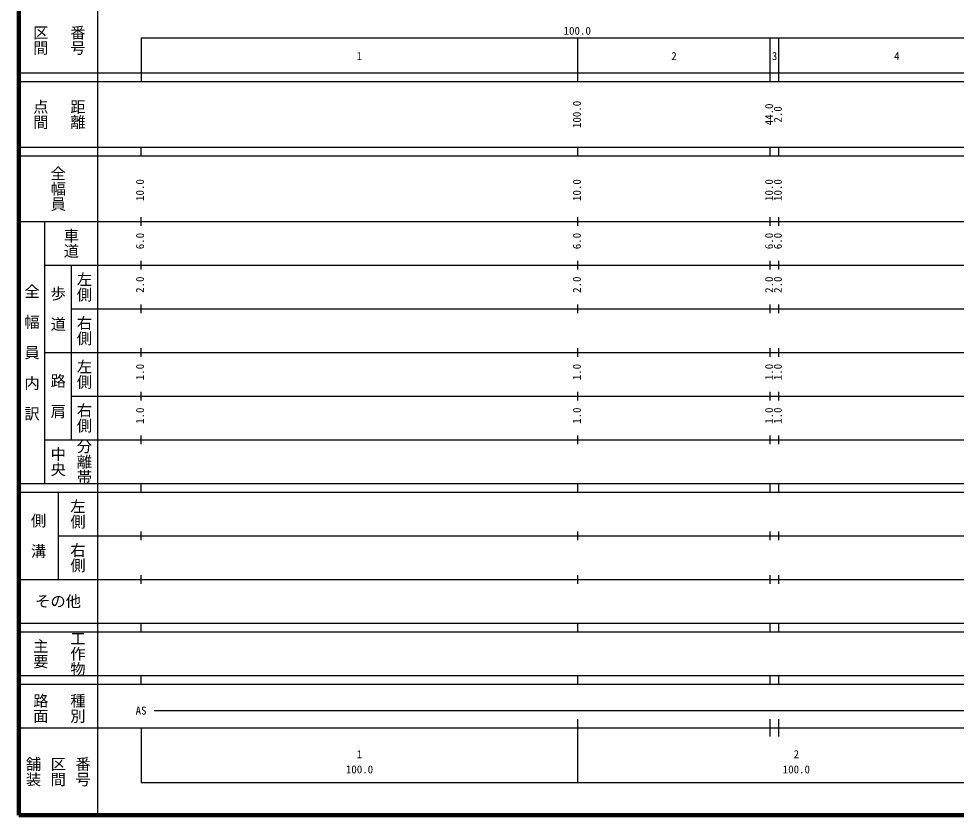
# Model space of a CAD drawing. Units: millimetres on the paper, enlarged 1000 times. Extents: x 40000 to 680000, y 20000 to 380000.
# Drawn here: x 40000 to 254599, y 20000 to 202409 of the extents above; entities that cross this region are included whole.
import ezdxf
from ezdxf.enums import TextEntityAlignment as Align

# ---------------------------------------------------------------- set-up
doc = ezdxf.new("R2010")
doc.units = ezdxf.units.MM
doc.header["$LTSCALE"] = 1000
doc.layers.add('M-TTL', color=2, linetype='Continuous', lineweight=140)
doc.layers.add('M-TTL-BAND', color=7, linetype='Continuous', lineweight=25)
doc.styles.add('@ＭＳ ゴシック', font='')
doc.styles.add('ＭＳ ゴシック', font='')
doc.styles.get('@ＭＳ ゴシック').set_extended_font_data('@MS Gothic')
doc.styles.get('ＭＳ ゴシック').set_extended_font_data('MS Gothic')

msp = doc.modelspace()

# ---------------------------------------------------------------- linework, layer by layer
at = {"layer": 'M-TTL'}
for p, q in [((40000, 380000), (40000, 20000)), ((40000, 20000), (680000, 20000))]:
    msp.add_line(p, q, dxfattribs=at)
at = {"layer": 'M-TTL-BAND'}
for p, q in [((58000, 370000), (58000, 20000)), ((68000, 198000), (579000, 198000)), ((68000, 198000), (68000, 188000)), ((168000, 188000), (168000, 198000)), ((212000, 188000), (212000, 198000)), ((214000, 188000), (214000, 198000)), ((40000, 190000), (579000, 190000)), ((40000, 188000), (579000, 188000)), ((40000, 173000), (579000, 173000)), ((68000, 171000), (68000, 173000)), ((168000, 171000), (168000, 173000)), ((212000, 171000), (212000, 173000)), ((214000, 171000), (214000, 173000)), ((40000, 171000), (579000, 171000)), ((68000, 155000), (68000, 157000)), ((168000, 155000), (168000, 157000)), ((212000, 155000), (212000, 157000)), ((214000, 155000), (214000, 157000)), ((40000, 156000), (579000, 156000)), ((46000, 96000), (46000, 156000)), ((46000, 146000), (579000, 146000)), ((52000, 146000), (52000, 106000)), ((68000, 145000), (68000, 147000)), ((168000, 145000), (168000, 147000)), ((212000, 145000), (212000, 147000)), ((214000, 145000), (214000, 147000)), ((52000, 136000), (579000, 136000)), ((68000, 135000), (68000, 137000)), ((168000, 135000), (168000, 137000)), ((212000, 135000), (212000, 137000)), ((214000, 135000), (214000, 137000)), ((68000, 125000), (68000, 127000)), ((168000, 125000), (168000, 127000)), ((212000, 125000), (212000, 127000)), ((214000, 125000), (214000, 127000)), ((46000, 126000), (579000, 126000)), ((52000, 116000), (579000, 116000)), ((68000, 115000), (68000, 117000)), ((168000, 115000), (168000, 117000)), ((212000, 115000), (212000, 117000)), ((214000, 115000), (214000, 117000)), ((46000, 106000), (579000, 106000)), ((68000, 105000), (68000, 107000)), ((168000, 105000), (168000, 107000)), ((212000, 105000), (212000, 107000)), ((214000, 105000), (214000, 107000)), ((40000, 96000), (579000, 96000)), ((68000, 94000), (68000, 96000)), ((168000, 94000), (168000, 96000)), ((212000, 94000), (212000, 96000)), ((214000, 94000), (214000, 96000)), ((40000, 94000), (579000, 94000)), ((49000, 94000), (49000, 74000)), ((49000, 84000), (579000, 84000)), ((68000, 83000), (68000, 85000)), ((168000, 83000), (168000, 85000)), ((212000, 83000), (212000, 85000)), ((214000, 83000), (214000, 85000)), ((40000, 74000), (579000, 74000)), ((68000, 73000), (68000, 75000)), ((168000, 73000), (168000, 75000)), ((212000, 73000), (212000, 75000)), ((214000, 73000), (214000, 75000)), ((40000, 64000), (579000, 64000)), ((68000, 62000), (68000, 64000)), ((168000, 62000), (168000, 64000)), ((212000, 62000), (212000, 64000)), ((214000, 62000), (214000, 64000)), ((40000, 62000), (579000, 62000)), ((40000, 52000), (579000, 52000)), ((68000, 50000), (68000, 52000)), ((168000, 50000), (168000, 52000)), ((212000, 50000), (212000, 52000)), ((214000, 50000), (214000, 52000)), ((40000, 50000), (579000, 50000)), ((71000, 44000), (565000, 44000)), ((168000, 27500), (168000, 42000)), ((212000, 38000), (212000, 42000)), ((214000, 38000), (214000, 42000)), ((40000, 40000), (579000, 40000)), ((68000, 40000), (68000, 27500)), ((68000, 27500), (579000, 27500))]:
    msp.add_line(p, q, dxfattribs=at)

# ---------------------------------------------------------------- texts
at = {"layer": 'M-TTL-BAND', "style": '@ＭＳ ゴシック'}
for s, p in [('区間', (45000, 197500)), ('番号', (53500, 197500)), ('点間', (45000, 180500)), ('距離', (53500, 180500)), ('全幅員', (49000, 163500)), ('車道', (52000, 151000)), ('左側', (55000, 141000)), ('全\u3000幅\u3000員\u3000内\u3000訳', (43000, 126000)), ('歩\u3000道', (49000, 136000)), ('右側', (55000, 131000)), ('左側', (55000, 121000)), ('路\u3000肩', (49000, 116000)), ('右側', (55000, 111000)), ('分離帯', (55000, 101000)), ('中央', (49000, 101000)), ('左側', (53500, 89000)), ('側\u3000溝', (44500, 84000)), ('右側', (53500, 79000)), ('主要', (45000, 57000)), ('工作物', (53500, 57000)), ('路面', (45000, 44500)), ('種別', (53500, 44500)), ('舗装', (43333, 30000)), ('区間', (49000, 30000)), ('番号', (54667, 30000))]:
    msp.add_text(s, height=2566, rotation=270, dxfattribs=at).set_placement(p, align=Align.MIDDLE_CENTER)
at = {"layer": 'M-TTL-BAND', "style": 'ＭＳ ゴシック'}
for s, p in [('100.0', (167844, 198195)), ('1', (118000, 192405)), ('2', (190000, 192405)), ('3', (213000, 192405)), ('4', (241000, 192405)), ('AS', (68000, 42500)), ('1', (118000, 32523)), ('2', (218000, 32523)), ('100.0', (118000, 29033)), ('100.0', (218000, 29033))]:
    msp.add_text(s, height=1833, dxfattribs=at).set_placement(p, align=Align.BOTTOM_CENTER)
for s, p in [('100.0', (169216, 180500)), ('44.0', (213216, 180500)), ('2.0', (215216, 180500)), ('10.0', (69216, 163174)), ('10.0', (169216, 163174)), ('10.0', (213216, 163174)), ('10.0', (215216, 163174)), ('6.0', (69216, 151500)), ('6.0', (169216, 151500)), ('6.0', (213216, 151500)), ('6.0', (215216, 151500)), ('2.0', (69216, 141500)), ('2.0', (169216, 141500)), ('2.0', (213216, 141500)), ('2.0', (215216, 141500)), ('1.0', (69216, 121500)), ('1.0', (169216, 121500)), ('1.0', (213216, 121500)), ('1.0', (215216, 121500)), ('1.0', (69216, 111500)), ('1.0', (169216, 111500)), ('1.0', (213216, 111500)), ('1.0', (215216, 111500))]:
    msp.add_text(s, height=1833, rotation=90, dxfattribs=at).set_placement(p, align=Align.BOTTOM_CENTER)
msp.add_text('その他', height=2566, dxfattribs=at).set_placement((49000, 69000), align=Align.MIDDLE_CENTER)

doc.saveas('drawing.dxf')
